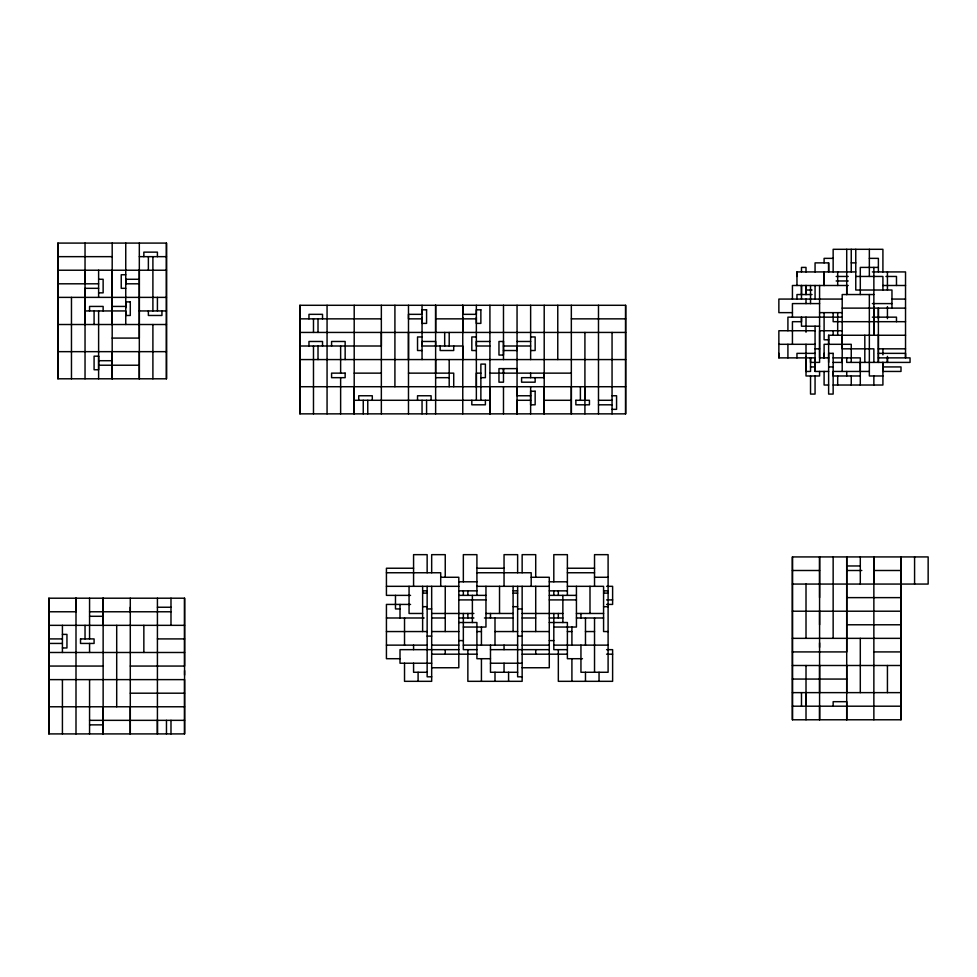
<?xml version="1.0" encoding="UTF-8"?>
<svg xmlns="http://www.w3.org/2000/svg" width="977" height="977" viewBox="0 0 977 977"><rect width="100%" height="100%" fill="white"/><g stroke="black" fill="none" stroke-linecap="round" stroke-linejoin="round"><path stroke-width="1.47" d="M48.85 733.91L48.85 598.205L184.568 598.205L184.568 733.91L48.85 733.91L48.85 598.205M57.899 378.795L57.899 243.09L166.469 243.09L166.469 378.795L57.899 378.795L57.899 243.09M62.418 733.91L62.418 679.626M71.468 378.795L71.468 297.374M75.998 733.91L75.998 598.205L75.998 611.773L48.85 611.773M85.036 378.795L85.036 243.09M85.036 324.511L85.036 288.325L98.616 288.325M85.036 283.806L85.036 270.226M89.566 733.91L89.566 679.626M89.566 598.205L89.566 638.909M89.566 310.942L89.566 306.424L103.135 306.424L103.135 310.942M98.616 378.795L98.616 310.942M103.135 625.341L103.135 598.205L103.135 733.91L103.135 706.774M112.184 351.659L112.184 378.795L112.184 243.09M112.184 324.511L112.184 270.226M116.703 706.774L116.703 625.341M125.752 324.511L125.752 310.942L85.036 310.942M125.752 307.926L125.752 243.09M130.283 706.774L130.283 733.91L130.283 598.205M130.283 611.773L130.283 607.242M139.32 351.659L139.32 378.795L139.32 243.09M139.32 270.226L139.32 338.091L112.184 338.091M143.851 256.658L143.851 252.139L157.419 252.139L157.419 256.658M148.37 310.942L148.37 315.473L161.938 315.473L161.938 310.942M152.9 378.795L152.9 324.511M166.469 378.795L166.469 243.09M184.568 733.91L184.568 679.626L48.85 679.626M184.568 675.107L184.568 670.576M184.568 598.205L184.568 666.058L130.283 666.058M299.915 413.857L299.915 305.288L625.622 305.288L625.622 413.857L299.915 413.857L299.915 305.288M308.964 346.005L308.964 341.474L322.532 341.474L322.532 346.005M308.964 318.856L308.964 314.338L322.532 314.338L322.532 318.856M313.483 413.857L313.483 346.005M327.063 413.857L327.063 305.288M331.582 346.005L331.582 341.474L345.15 341.474L345.15 359.573M340.631 413.857L340.631 377.672M354.199 386.721L354.199 413.857L354.199 305.288M358.73 400.289L358.73 395.758L372.298 395.758L372.298 400.289M381.348 305.288L381.348 413.857M394.916 305.288L394.916 386.721M408.484 359.573L408.484 305.288M417.533 400.289L417.533 395.758L431.101 395.758L431.101 400.289M422.052 317.354L422.052 359.573M422.052 305.288L422.052 314.338L408.484 314.338L408.484 318.856L422.052 318.856M435.632 359.573L435.632 413.857M435.632 346.005L435.632 341.474L422.052 341.474L422.052 346.005L462.768 346.005L462.768 359.573M435.632 332.436L435.632 305.288L435.632 373.141M440.151 346.005L440.151 350.523L453.719 350.523L453.719 346.005M449.2 386.721L449.2 359.573M462.768 332.436L462.768 317.354M471.818 400.289L471.818 404.808L485.386 404.808L485.386 400.289M476.349 386.721L476.349 373.141L480.867 373.141M476.349 317.354L476.349 400.289M476.349 305.288L476.349 314.338L462.768 314.338L462.768 305.288L462.768 413.857M489.917 386.721L489.917 413.857L489.917 305.288M503.485 413.857L503.485 386.721M503.485 373.141L503.485 368.622L503.485 382.19L498.966 382.19L498.966 368.622L517.053 368.622L517.053 373.141M503.485 359.573L503.485 305.288M517.053 386.721L517.053 413.857L517.053 400.289L530.633 400.289M517.053 346.005L517.053 350.523L503.485 350.523M517.053 305.288L517.053 395.758L530.633 395.758M530.633 413.857L530.633 386.721M530.633 377.672L530.633 373.141M530.633 305.288L530.633 359.573M535.152 377.672L535.152 382.19L521.584 382.19L521.584 377.672L544.201 377.672L544.201 373.141M544.201 386.721L544.201 413.857L544.201 305.288M557.769 305.288L557.769 359.573M571.337 386.721L571.337 413.857L571.337 305.288M584.918 413.857L584.918 386.721M584.918 332.436L584.918 400.289M612.054 332.436L612.054 413.857M828.63 371.443L815.062 371.443L815.062 357.875L778.864 357.875L778.864 353.356M787.914 330.739L787.914 317.159L842.198 317.159M901.002 719.78L901.002 556.927L901.002 719.78L792.432 719.78L792.432 556.927L928.15 556.927L928.15 584.063L792.432 584.063M796.963 357.875L796.963 353.356L815.062 353.356M796.963 299.072L796.963 294.541L812.046 294.541M796.963 276.454L796.963 271.924L855.767 271.924M801.482 294.541L801.482 285.492L801.482 299.072M806.013 719.78L806.013 692.632M806.013 638.347L806.013 584.063M806.013 356.373L806.013 375.974L819.581 375.974L819.581 371.443M815.062 299.072L815.062 285.492M815.062 271.924L815.062 262.874L828.63 262.874L828.63 271.924L828.63 262.874M819.581 706.2L819.581 719.78L819.581 556.927L819.581 597.631M819.581 692.632L819.581 665.496M819.581 647.397L819.581 642.878M824.099 371.443L824.099 385.023L828.63 385.023M824.099 353.356L824.099 357.875L824.099 344.307L851.248 344.307L851.248 362.406M824.099 312.64L824.099 339.788L828.63 339.788M828.63 362.406L828.63 335.258L905.532 335.258M833.149 706.2L833.149 701.681L846.717 701.681L846.717 719.78L846.717 665.496M833.149 638.347L833.149 556.927M833.149 335.258L833.149 330.739M833.149 271.924L833.149 249.306L882.915 249.306L882.915 271.924M837.68 385.023L837.68 375.974M837.68 335.258L837.68 312.64M837.68 285.492L837.68 271.924M842.198 335.258L842.198 362.406L833.149 362.406M846.717 692.632L846.717 556.927L846.717 651.915L792.432 651.915M846.717 375.974L846.717 371.443M846.717 357.875L846.717 362.406L910.051 362.406L910.051 357.875L878.384 357.875M846.717 249.306L846.717 294.541L846.717 285.492M851.248 385.023L851.248 375.974M851.248 271.924L851.248 249.306M891.964 308.121L891.964 290.022L855.767 290.022L855.767 249.306M860.297 692.632L860.297 638.347M860.297 385.023L860.297 357.875L833.149 357.875M860.297 294.541L860.297 267.405L878.384 267.405M864.816 362.406L864.816 335.258M869.347 276.454L869.347 249.306M873.865 719.78L873.865 556.927L873.865 584.063M873.865 385.023L873.865 375.974M873.865 306.607L873.865 335.258L873.865 267.405M878.384 335.258L878.384 362.406L878.384 308.121L878.384 318.673M878.384 271.924L878.384 258.355L869.347 258.355M882.915 354.859L882.915 348.826M887.434 692.632L887.434 665.496M887.434 357.875L887.434 362.406L887.434 356.373M887.434 318.673L887.434 306.607M914.582 584.063L914.582 556.927M57.899 256.658L112.184 256.658M139.32 256.658L166.469 256.658M833.149 258.355L824.099 258.355L824.099 262.874M851.248 262.874L855.767 262.874M57.899 270.226L166.469 270.226M872.363 271.924L905.532 271.924L905.532 357.875L905.532 353.356L878.384 353.356M125.752 274.757L121.233 274.757L121.233 288.325L125.752 288.325M836.165 276.454L848.231 276.454M855.767 276.454L882.915 276.454L882.915 290.022M885.931 276.454L896.483 276.454L896.483 285.492M98.616 279.275L103.135 279.275L103.135 292.844L98.616 292.844M139.32 279.275L125.752 279.275L125.752 283.806L139.32 283.806M836.165 280.973L848.231 280.973M57.899 283.806L98.616 283.806M848.231 285.492L792.432 285.492L792.432 299.072M882.915 285.492L905.532 285.492M806.013 290.022L812.046 290.022M873.865 294.541L842.198 294.541L842.198 348.826L873.865 348.826L873.865 362.406M57.899 297.374L166.469 297.374M842.198 299.072L778.864 299.072L778.864 312.64L792.432 312.64M891.964 299.072L905.532 299.072M819.581 303.591L792.432 303.591L792.432 317.159M872.363 303.591L891.964 303.591M112.184 306.424L125.752 306.424M842.198 308.121L905.532 308.121M139.32 310.942L166.469 310.942M819.581 312.64L842.198 312.64M872.363 317.159L896.483 317.159L896.483 321.689M299.915 318.856L381.348 318.856M435.632 318.856L476.349 318.856M571.337 318.856L625.622 318.856M905.532 321.689L833.149 321.689L833.149 312.64M57.899 324.511L166.469 324.511M819.581 326.208L801.482 326.208L801.482 317.159L801.482 321.689L792.432 321.689L792.432 344.307M815.062 330.739L778.864 330.739L778.864 357.875M842.198 330.739L819.581 330.739L819.581 357.875L828.63 357.875M299.915 332.436L625.622 332.436M422.052 336.955L417.533 336.955L417.533 350.523L422.052 350.523M476.349 336.955L471.818 336.955L471.818 350.523L476.349 350.523M530.633 336.955L535.152 336.955L535.152 350.523L530.633 350.523M489.917 341.474L476.349 341.474L476.349 346.005L489.917 346.005M517.053 341.474L530.633 341.474M778.864 344.307L815.062 344.307M299.915 346.005L381.348 346.005L381.348 332.436M503.485 346.005L530.633 346.005M815.062 348.826L819.581 348.826M878.384 348.826L905.532 348.826M57.899 351.659L166.469 351.659M299.915 359.573L625.622 359.573M98.616 360.708L112.184 360.708M98.616 365.227L139.32 365.227M810.531 366.925L815.062 366.925M828.63 366.925L833.149 366.925M882.915 366.925L901.002 366.925L901.002 371.443L882.915 371.443L882.915 362.406L882.915 385.023L833.149 385.023M869.347 371.443L833.149 371.443L833.149 375.974L860.297 375.974M354.199 373.141L381.348 373.141M408.484 373.141L453.719 373.141L453.719 386.721M489.917 373.141L571.337 373.141M882.915 375.974L869.347 375.974L869.347 294.541M435.632 377.672L449.2 377.672M480.867 377.672L485.386 377.672L485.386 364.103L480.867 364.103L480.867 400.289M299.915 386.721L625.622 386.721M612.054 395.758L616.572 395.758L616.572 409.339L612.054 409.339M354.199 400.289L489.917 400.289M544.201 400.289L571.337 400.289M598.486 400.289L612.054 400.289M598.486 404.808L612.054 404.808M846.717 565.964L860.297 565.964M413.576 568.235L386.428 568.235L386.428 595.372L410.56 595.372M476.91 568.235L504.047 568.235M567.381 568.235L594.529 568.235M792.432 570.495L819.581 570.495M846.717 570.495L861.799 570.495M873.865 570.495L901.002 570.495M386.428 572.754L440.712 572.754L440.712 586.322M476.91 572.754L531.195 572.754L531.195 586.322M567.381 572.754L594.529 572.754M440.712 577.273L458.811 577.273L458.811 667.755L431.675 667.755M531.195 577.273L549.282 577.273L549.282 667.755L522.145 667.755M594.529 577.273L608.097 577.273M458.811 581.803L476.91 581.803M549.282 581.803L567.381 581.803M386.428 586.322L458.811 586.322M476.91 586.322L549.282 586.322M567.381 586.322L603.578 586.322L603.578 631.557L608.097 631.557M606.583 586.322L612.616 586.322L612.616 604.421L606.583 604.421M422.626 590.853L427.144 590.853M458.811 590.853L476.91 590.853M513.096 590.853L517.627 590.853M549.282 590.853L567.381 590.853M603.578 590.853L608.097 590.853M422.626 593.112L427.144 593.112M513.096 593.112L517.627 593.112M603.578 593.112L608.097 593.112M458.811 595.372L485.96 595.372M549.282 595.372L576.43 595.372M846.717 597.631L901.002 597.631M458.811 599.902L485.96 599.902M549.282 599.902L576.43 599.902M606.583 599.902L612.616 599.902M410.56 604.421L386.428 604.421L386.428 658.706L400.008 658.706M422.626 606.68L427.144 606.68M513.096 606.68L517.627 606.68M603.578 606.68L608.097 606.68M157.419 607.242L170.987 607.242M400.008 608.94L395.477 608.94L395.477 595.372M427.144 608.94L431.675 608.94M517.627 608.94L522.145 608.94M792.432 611.211L901.002 611.211M89.566 611.773L170.987 611.773M422.626 613.471L409.058 613.471L409.058 586.322M431.675 613.471L473.894 613.471M485.96 613.471L513.096 613.471M522.145 613.471L562.862 613.471M576.43 613.471L603.578 613.471M89.566 616.292L103.135 616.292M386.428 617.989L424.128 617.989M431.675 617.989L445.243 617.989M458.811 617.989L473.894 617.989M484.445 617.989L513.096 617.989M522.145 617.989L535.714 617.989M549.282 617.989L562.862 617.989M576.43 617.989L603.578 617.989M458.811 622.52L476.91 622.52L476.91 658.706L490.478 658.706M549.282 622.52L567.381 622.52L567.381 658.706L582.463 658.706M846.717 624.779L901.002 624.779M48.85 625.341L184.568 625.341M463.342 627.039L485.96 627.039L485.96 586.322M553.812 627.039L576.43 627.039L576.43 586.322M386.428 631.557L427.144 631.557M431.675 631.557L458.811 631.557M476.91 631.557L481.429 631.557M494.997 631.557L517.627 631.557M522.145 631.557L549.282 631.557M567.381 631.557L571.911 631.557M585.479 631.557L594.529 631.557M62.418 634.391L66.949 634.391L66.949 647.959L62.418 647.959M427.144 636.088L431.675 636.088M517.627 636.088L522.145 636.088M792.432 638.347L901.002 638.347M48.85 638.909L62.418 638.909M157.419 638.909L184.568 638.909M458.811 640.607L463.342 640.607M549.282 640.607L553.812 640.607M48.85 643.44L62.418 643.44M386.428 645.138L427.144 645.138M431.675 645.138L458.811 645.138M463.342 645.138L517.627 645.138M522.145 645.138L549.282 645.138M553.812 645.138L608.097 645.138M458.811 649.656L400.008 649.656L400.008 663.224L431.675 663.224M476.91 649.656L463.342 649.656L463.342 613.471M490.478 649.656L549.282 649.656M567.381 649.656L553.812 649.656L553.812 613.471M606.583 649.656L612.616 649.656L612.616 681.323L558.331 681.323L558.331 649.656M873.865 651.915L901.002 651.915M48.85 652.489L184.568 652.489M431.675 654.187L476.91 654.187M522.145 654.187L567.381 654.187M606.583 654.187L612.616 654.187M490.478 663.224L522.145 663.224M792.432 665.496L901.002 665.496M48.85 666.058L103.135 666.058M427.144 672.274L413.576 672.274L413.576 663.224M517.627 672.274L490.478 672.274L490.478 645.138M431.675 676.805L427.144 676.805L427.144 586.322M522.145 676.805L517.627 676.805L517.627 586.322M792.432 679.064L846.717 679.064M792.432 692.632L901.002 692.632M130.283 693.194L184.568 693.194M792.432 706.2L901.002 706.2M48.85 706.774L184.568 706.774M89.566 720.342L184.568 720.342M89.566 724.861L103.135 724.861M887.434 271.924L887.434 290.022M860.297 362.406L860.297 371.443M860.297 556.927L860.297 584.063M842.198 357.875L842.198 371.443M828.63 335.258L828.63 344.307M819.581 285.492L819.581 362.406L810.531 362.406L810.531 357.875L810.531 371.443L806.013 371.443L806.013 344.307M819.581 611.211L819.581 624.779M815.062 326.208L815.062 371.443M815.062 375.974L815.062 394.073L810.531 394.073L810.531 375.974M810.531 285.492L810.531 303.591M806.013 271.924L806.013 267.405L801.482 267.405L801.482 271.924M806.013 299.072L806.013 303.591M806.013 317.159L806.013 332.241M806.013 665.496L806.013 706.2M801.482 692.632L801.482 706.2M796.963 271.924L796.963 285.492M792.432 556.927L792.432 719.78M787.914 344.307L787.914 357.875M625.622 305.288L625.622 413.857M599.048 672.274L599.048 681.323M598.486 305.288L598.486 413.857M594.529 586.322L594.529 554.655L608.097 554.655L608.097 672.274L580.949 672.274L580.949 645.138M594.529 617.989L594.529 672.274M589.998 586.322L589.998 613.471M585.479 617.989L585.479 645.138M585.479 672.274L585.479 681.323M580.949 613.471L580.949 617.989M580.387 386.721L580.387 400.289M571.911 627.039L571.911 645.138M571.911 658.706L571.911 681.323M567.381 595.372L567.381 554.655L553.812 554.655L553.812 581.803M562.862 595.372L562.862 622.52M558.331 590.853L558.331 595.372M558.331 613.471L558.331 617.989M553.812 590.853L553.812 595.372M535.714 577.273L535.714 554.655L522.145 554.655L522.145 572.754M535.714 586.322L535.714 631.557M535.714 649.656L535.714 654.187M522.145 586.322L522.145 681.323L467.861 681.323L467.861 649.656M517.627 572.754L517.627 554.655L504.047 554.655L504.047 586.322M513.096 586.322L513.096 631.557M508.577 672.274L508.577 681.323M504.047 645.138L504.047 649.656M504.047 663.224L504.047 672.274M499.528 586.322L499.528 613.471M494.997 617.989L494.997 645.138M494.997 672.274L494.997 681.323M490.478 613.471L490.478 617.989M481.429 627.039L481.429 645.138M481.429 658.706L481.429 681.323M476.91 595.372L476.91 554.655L463.342 554.655L463.342 581.803M472.38 595.372L472.38 622.52M467.861 590.853L467.861 595.372M467.861 613.471L467.861 617.989M463.342 590.853L463.342 595.372M449.2 332.436L449.2 346.005M445.243 577.273L445.243 554.655L431.675 554.655L431.675 572.754M445.243 586.322L445.243 631.557M445.243 649.656L445.243 654.187M444.682 332.436L444.682 346.005M431.675 586.322L431.675 681.323L404.527 681.323L404.527 663.224M427.144 572.754L427.144 554.655L413.576 554.655L413.576 586.322M426.583 400.289L426.583 413.857M422.626 586.322L422.626 631.557M422.052 400.289L422.052 413.857M418.095 672.274L418.095 681.323M413.576 645.138L413.576 649.656M408.484 332.436L408.484 413.857M404.527 617.989L404.527 645.138M400.008 604.421L400.008 617.989M367.767 400.289L367.767 413.857M363.249 400.289L363.249 413.857M340.631 346.005L340.631 373.141M318.013 318.856L318.013 332.436M318.013 346.005L318.013 359.573M313.483 318.856L313.483 332.436M170.987 598.205L170.987 625.341M170.987 720.342L170.987 733.91M166.469 720.342L166.469 733.91M157.419 297.374L157.419 310.942M157.419 598.205L157.419 733.91L157.419 720.342M152.9 256.658L152.9 310.942M148.37 256.658L148.37 270.226M143.851 625.341L143.851 652.489M98.616 270.226L98.616 297.374M94.085 310.942L94.085 324.511M89.566 643.44L89.566 652.489M85.036 625.341L85.036 638.909M62.418 625.341L62.418 652.489M80.517 638.909L80.517 643.44L94.085 643.44L94.085 638.909L80.517 638.909M575.868 400.289L575.868 404.808L589.436 404.808L589.436 400.289L575.868 400.289M806.013 285.492L806.013 294.541L806.013 285.492M824.099 271.924L824.099 285.492L824.099 271.924M130.283 301.893L125.752 301.893L125.752 315.473L130.283 315.473L130.283 301.893M426.583 309.807L422.052 309.807L422.052 323.387L426.583 323.387L426.583 309.807M480.867 309.807L476.349 309.807L476.349 323.387L480.867 323.387L480.867 309.807M503.485 341.474L498.966 341.474L498.966 355.054L503.485 355.054L503.485 341.474M833.149 353.356L828.63 353.356L828.63 394.073L833.149 394.073L833.149 353.356M98.616 356.178L94.085 356.178L94.085 369.758L98.616 369.758L98.616 356.178M345.15 373.141L331.582 373.141L331.582 377.672L345.15 377.672L345.15 373.141M535.152 391.24L530.633 391.24L530.633 404.808L535.152 404.808L535.152 391.24"/></g></svg>
